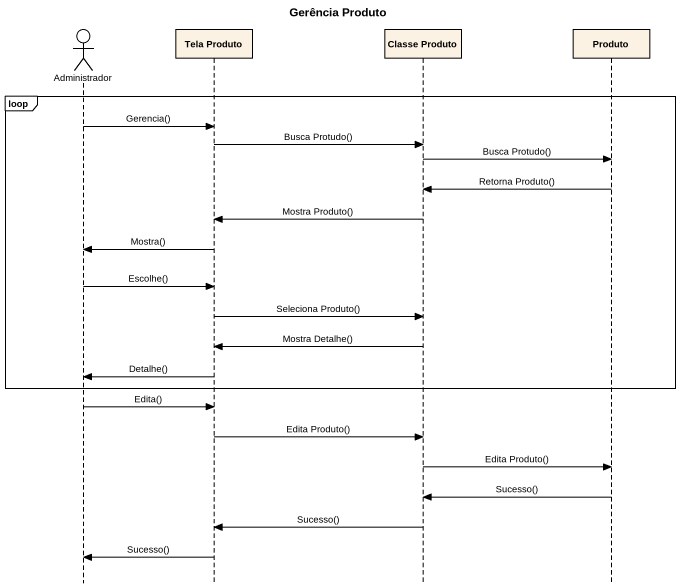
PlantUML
@startuml
title Gerência Produto
hide footbox
actor Administrador
participant "Tela Produto" as Tela_Produto
participant "Classe Produto" as Classe_Produto
participant Produto

loop
  Administrador -> Tela_Produto : Gerencia()
  Tela_Produto -> Classe_Produto : Busca Protudo()
  Classe_Produto -> Produto : Busca Protudo()
  Produto -> Classe_Produto : Retorna Produto()
  Classe_Produto -> Tela_Produto : Mostra Produto()
  Tela_Produto -> Administrador : Mostra()
  Administrador -> Tela_Produto : Escolhe()
  Tela_Produto -> Classe_Produto : Seleciona Produto()
  Classe_Produto -> Tela_Produto : Mostra Detalhe()
  Tela_Produto -> Administrador : Detalhe()
end
Administrador -> Tela_Produto : Edita()
Tela_Produto -> Classe_Produto : Edita Produto()
Classe_Produto -> Produto : Edita Produto()
Produto -> Classe_Produto : Sucesso()
Classe_Produto -> Tela_Produto : Sucesso()
Tela_Produto -> Administrador : Sucesso()
@enduml
